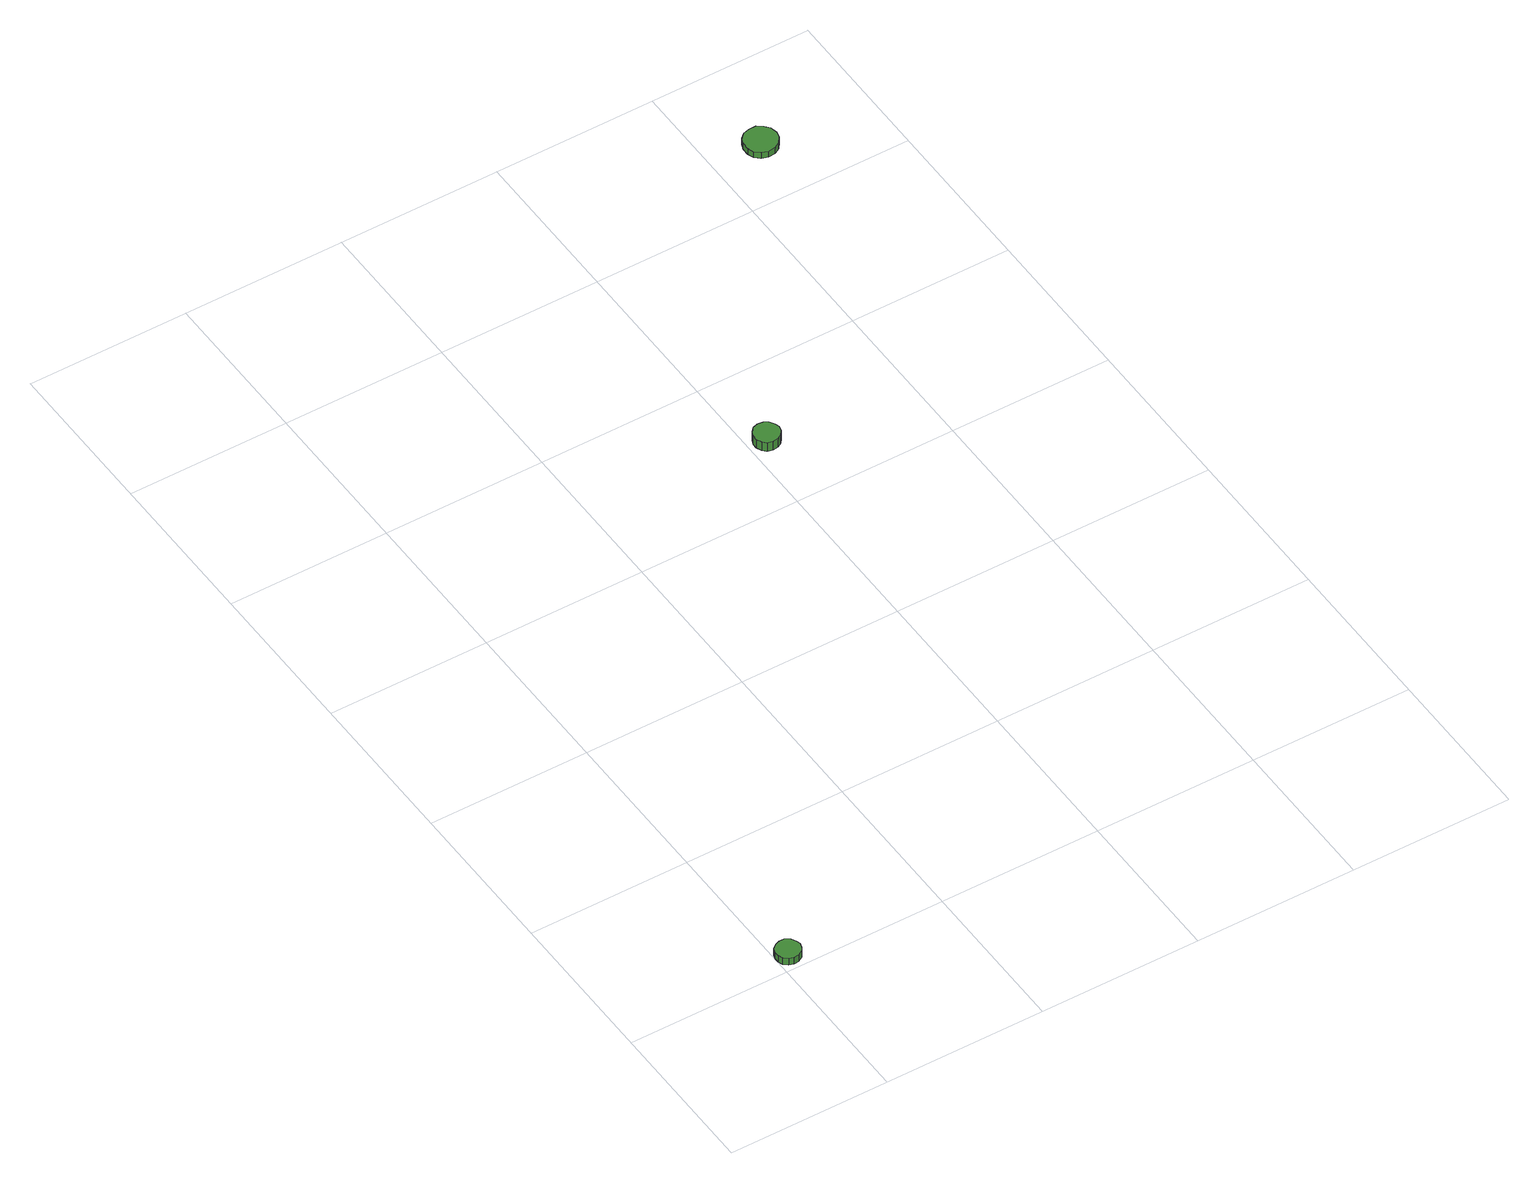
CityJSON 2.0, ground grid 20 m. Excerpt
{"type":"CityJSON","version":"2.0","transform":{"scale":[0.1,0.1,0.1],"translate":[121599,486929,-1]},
"CityObjects":{
"tree1":{"type":"SolitaryVegetationObject","attributes":{"function":"something"},"geometry":[{"type":"MultiSurface","lod":"1","boundaries":[[[0,1,2,3,4,5,6,7,8,9,10,11,12,13,14]],[[15,16,17,18,19,20,21,22,23,24,25,26,27,28,29]],[[0,29,28,1]],[[1,28,27,2]],[[2,27,26,3]],[[3,26,25,4]],[[4,25,24,5]],[[5,24,23,6]],[[6,23,22,7]],[[7,22,21,8]],[[8,21,20,9]],[[9,20,19,10]],[[10,19,18,11]],[[11,18,17,12]],[[12,17,16,13]],[[13,16,15,14]],[[14,15,29,0]]]}]},
"tree2":{"type":"SolitaryVegetationObject","attributes":{"function":"something"},"geometry":[{"type":"MultiSurface","lod":"1","boundaries":[[[30,31,32,33,34,35,36,37,38,39,40,41,42,43,44]],[[45,46,47,48,49,50,51,52,53,54,55,56,57,58,59]],[[30,59,58,31]],[[31,58,57,32]],[[32,57,56,33]],[[33,56,55,34]],[[34,55,54,35]],[[35,54,53,36]],[[36,53,52,37]],[[37,52,51,38]],[[38,51,50,39]],[[39,50,49,40]],[[40,49,48,41]],[[41,48,47,42]],[[42,47,46,43]],[[43,46,45,44]],[[44,45,59,30]]]}]},
"tree3":{"type":"SolitaryVegetationObject","attributes":{"function":"something"},"geometry":[{"type":"MultiSurface","lod":"1","boundaries":[[[60,61,62,63,64,65,66,67,68,69,70,71,72,73,74]],[[75,76,77,78,79,80,81,82,83,84,85,86,87,88,89]],[[60,89,88,61]],[[61,88,87,62]],[[62,87,86,63]],[[63,86,85,64]],[[64,85,84,65]],[[65,84,83,66]],[[66,83,82,67]],[[67,82,81,68]],[[68,81,80,69]],[[69,80,79,70]],[[70,79,78,71]],[[71,78,77,72]],[[72,77,76,73]],[[73,76,75,74]],[[74,75,89,60]]]}]}
},
"vertices":[
[31,21,16],[29,27,16],[26,32,16],[20,36,16],[14,36,16],[8,34,16],[3,30,16],[1,24,16],[1,18,16],[3,12,16],[8,8,16],[14,6,16],[20,7,16],[26,10,16],[29,15,16],[29,15,6],[26,10,6],[20,7,6],[14,6,6],[8,8,6],[3,12,6],[1,18,6],[1,24,6],[3,30,6],[8,34,6],[14,36,6],[20,36,6],[26,32,6],[29,27,6],[31,21,6],
[439,696,19],[437,702,19],[433,708,19],[428,711,19],[421,712,19],[414,710,19],[410,705,19],[407,699,19],[407,693,19],[410,686,19],[414,682,19],[421,680,19],[428,681,19],[433,684,19],[437,689,19],[437,689,6],[433,684,6],[428,681,6],[421,680,6],[414,682,6],[410,686,6],[407,693,6],[407,699,6],[410,705,6],[414,710,6],[421,712,6],[428,711,6],[433,708,6],[437,702,6],[439,696,6],
[682,1079,16],[680,1088,16],[675,1094,16],[668,1099,16],[659,1099,16],[651,1097,16],[645,1091,16],[642,1084,16],[642,1075,16],[645,1067,16],[651,1062,16],[659,1059,16],[668,1060,16],[675,1064,16],[680,1071,16],[680,1071,7],[675,1064,7],[668,1060,7],[659,1059,7],[651,1062,7],[645,1067,7],[642,1075,7],[642,1084,7],[645,1091,7],[651,1097,7],[659,1099,7],[668,1099,7],[675,1094,7],[680,1088,7],[682,1079,7]
]}
